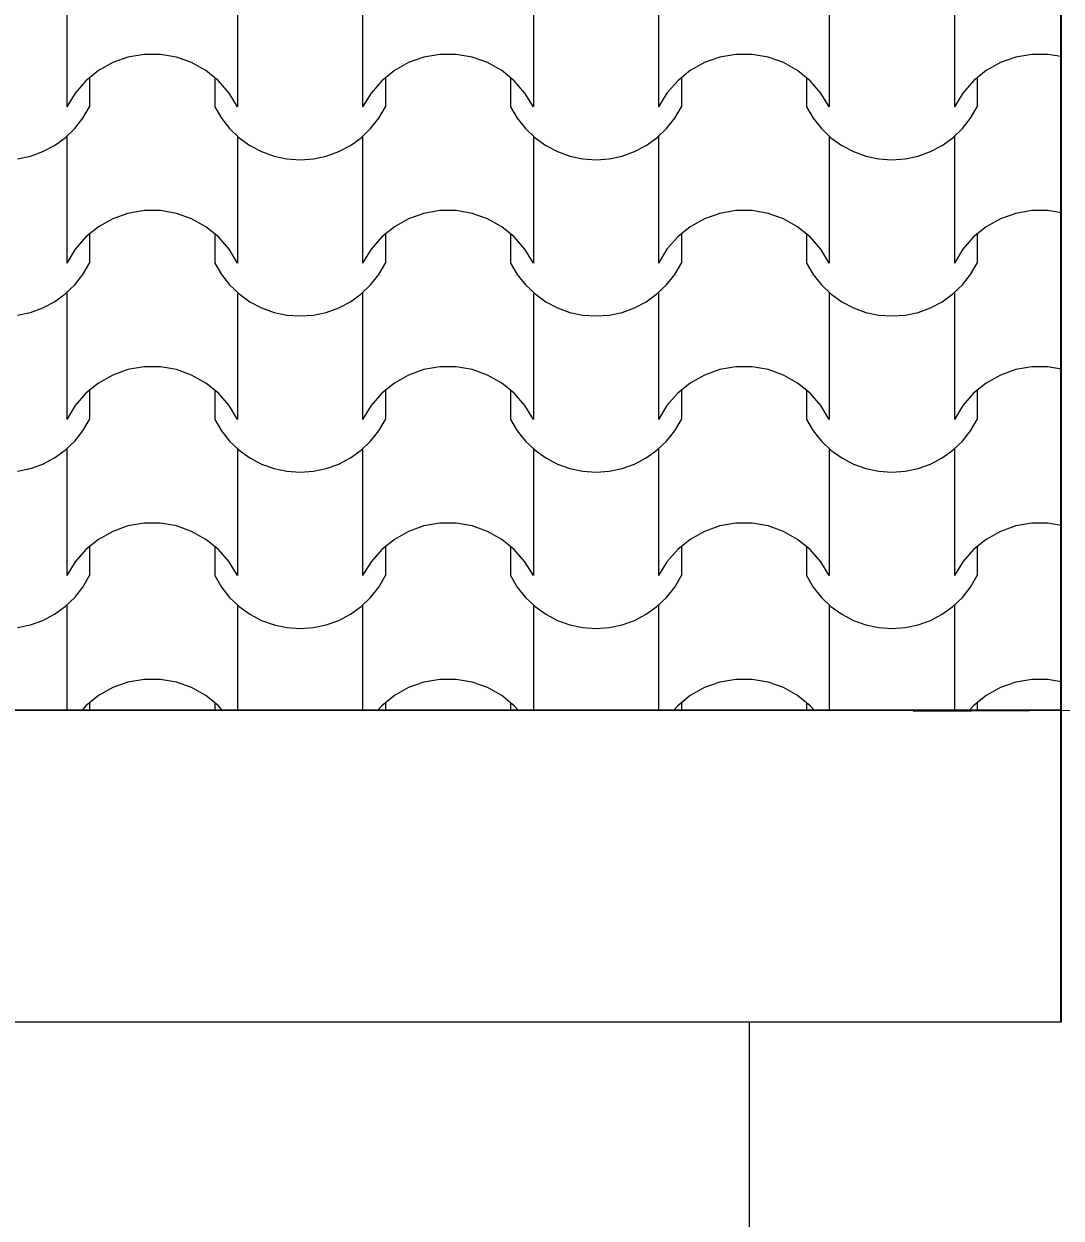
# Model space of a CAD drawing. Header units: millimetres. Extents: x 318905 to 439572, y -5133 to 105868.
# Drawn here: x 368847 to 369844, y 5334 to 6483 of the extents above; entities that cross this region are included whole.
import ezdxf

# ---------------------------------------------------------------- set-up
doc = ezdxf.new("R2010")
doc.units = ezdxf.units.MM
doc.header["$MEASUREMENT"] = 0
for name, color, linetype, lineweight in [('0_Stylo_No__98', 154, 'Continuous', 0), ('2D -  Dessin général_Stylo_No__1', 7, 'Continuous', 5), ('2D -  Dessin général_Stylo_No__21', 7, 'Continuous', 25), ('OMBRES_Stylo_No__1', 7, 'Continuous', 5)]:
    doc.layers.add(name, color=color, linetype=linetype, lineweight=lineweight)
doc.layers.add('OMBRES_Stylo_No__82', color=7, linetype='Continuous', lineweight=13, true_color=0xaaaaaa)
doc.styles.add('STYLE_GENERE_3', font='')
doc.styles.get('STYLE_GENERE_3').set_extended_font_data('Arial')
doc.dimstyles.new('STYLE_GENERE__1', dxfattribs={"dimtxt": 200, "dimasz": 142.5, "dimexe": 0.18, "dimexo": 500, "dimgap": 0.09, "dimtad": 0, "dimtih": 1, "dimtoh": 1, "dimlfac": 0.001, "dimzin": 0, "dimdsep": 46, "dimtxsty": 'STYLE_GENERE_3', "dimblk": 'ARROWHEAD_6', "dimblk1": 'ARROWHEAD_6', "dimblk2": 'ARROWHEAD_6', "dimcen": 0.09, "dimclrd": 154, "dimclre": 154, "dimclrt": 154, "dimazin": 0, "dimtfac": 1, "dimtdec": 4, "dimtmove": 0, "dimatfit": 3, "dimfxl": 0, "dimtolj": 1, "dimtzin": 0, "dimarcsym": 0})

# ---------------------------------------------------------------- blocks, each defined once
blk = doc.blocks.new('*X107')
at = {"layer": 'OMBRES_Stylo_No__82', "linetype": 'Continuous'}
for p, q in [((368888.4, 6525.4), (368888.4, 6464.5)), ((369052.7, 6525.4), (369052.7, 6464.5)), ((369172.9, 6525.4), (369172.9, 6464.5)), ((369337.2, 6525.4), (369337.2, 6464.5)), ((369457.4, 6525.4), (369457.4, 6464.5)), ((369621.6, 6525.4), (369621.6, 6464.5)), ((369741.9, 6525.4), (369741.9, 6464.5)), ((368888.4, 6464.5), (368888.4, 6403.5)), ((369052.7, 6464.5), (369052.7, 6403.5)), ((369172.9, 6464.5), (369172.9, 6403.5)), ((369337.2, 6464.5), (369337.2, 6403.5)), ((369457.4, 6464.5), (369457.4, 6403.5)), ((369621.6, 6464.5), (369621.6, 6403.5)), ((369741.9, 6464.5), (369741.9, 6403.5)), ((368932.6, 6446.1), (368919, 6438.5)), ((368947.3, 6451.3), (368932.6, 6446.1)), ((368962.7, 6454), (368947.3, 6451.3)), ((368970.6, 6454), (368962.7, 6454)), ((368978.4, 6454), (368970.6, 6454)), ((368993.8, 6451.3), (368978.4, 6454)), ((369008.5, 6446.1), (368993.8, 6451.3)), ((369022.1, 6438.5), (369008.5, 6446.1)), ((369217.1, 6446.1), (369203.5, 6438.5)), ((369231.8, 6451.3), (369217.1, 6446.1)), ((369247.2, 6454), (369231.8, 6451.3)), ((369255, 6454), (369247.2, 6454)), ((369262.9, 6454), (369255, 6454)), ((369278.3, 6451.3), (369262.9, 6454)), ((369293, 6446.1), (369278.3, 6451.3)), ((369306.6, 6438.5), (369293, 6446.1)), ((369501.6, 6446.1), (369487.9, 6438.5)), ((369516.3, 6451.3), (369501.6, 6446.1)), ((369531.7, 6454), (369516.3, 6451.3)), ((369539.5, 6454), (369531.7, 6454)), ((369547.3, 6454), (369539.5, 6454)), ((369562.7, 6451.3), (369547.3, 6454)), ((369577.5, 6446.1), (369562.7, 6451.3)), ((369591.1, 6438.5), (369577.5, 6446.1)), ((369786.1, 6446.1), (369772.4, 6438.5)), ((369800.8, 6451.3), (369786.1, 6446.1)), ((369816.2, 6454), (369800.8, 6451.3)), ((369824, 6454), (369816.2, 6454)), ((369831.8, 6454), (369824, 6454)), ((369844.5, 6451.8), (369831.8, 6454)), ((368919, 6438.5), (368906.9, 6428.6)), ((369034.3, 6428.6), (369022.1, 6438.5)), ((369203.5, 6438.5), (369191.3, 6428.6)), ((369318.7, 6428.6), (369306.6, 6438.5)), ((369487.9, 6438.5), (369475.8, 6428.6)), ((369603.2, 6428.6), (369591.1, 6438.5)), ((369772.4, 6438.5), (369760.3, 6428.6)), ((368906.9, 6428.6), (368896.6, 6416.8)), ((368910.4, 6431.5), (368910.4, 6403.5)), ((369030.7, 6431.5), (369030.7, 6403.5)), ((369044.5, 6416.8), (369034.3, 6428.6)), ((369191.3, 6428.6), (369181.1, 6416.8)), ((369194.9, 6431.5), (369194.9, 6403.5)), ((369315.2, 6431.5), (369315.2, 6403.5)), ((369329, 6416.8), (369318.7, 6428.6)), ((369475.8, 6428.6), (369465.5, 6416.8)), ((369479.4, 6431.5), (369479.4, 6403.5)), ((369599.6, 6431.5), (369599.6, 6403.5)), ((369613.5, 6416.8), (369603.2, 6428.6)), ((369760.3, 6428.6), (369750, 6416.8)), ((369763.9, 6431.5), (369763.9, 6403.5)), ((368896.6, 6416.8), (368888.4, 6403.5)), ((369052.7, 6403.5), (369044.5, 6416.8)), ((369181.1, 6416.8), (369172.9, 6403.5)), ((369337.2, 6403.5), (369329, 6416.8)), ((369465.5, 6416.8), (369457.4, 6403.5)), ((369621.6, 6403.5), (369613.5, 6416.8)), ((369750, 6416.8), (369741.9, 6403.5)), ((368904, 6392.5), (368910.4, 6403.5)), ((369030.7, 6403.5), (369037.1, 6392.5)), ((369188.5, 6392.5), (369194.9, 6403.5)), ((369315.2, 6403.5), (369321.6, 6392.5)), ((369473, 6392.5), (369479.4, 6403.5)), ((369599.6, 6403.5), (369606.1, 6392.5)), ((369757.4, 6392.5), (369763.9, 6403.5)), ((368896.1, 6382.6), (368904, 6392.5)), ((369037.1, 6392.5), (369045, 6382.6)), ((369180.6, 6382.6), (369188.5, 6392.5)), ((369321.6, 6392.5), (369329.5, 6382.6)), ((369465.1, 6382.6), (369473, 6392.5)), ((369606.1, 6392.5), (369614, 6382.6)), ((369749.6, 6382.6), (369757.4, 6392.5)), ((368886.9, 6373.8), (368896.1, 6382.6)), ((369045, 6382.6), (369054.2, 6373.8)), ((369171.4, 6373.8), (369180.6, 6382.6)), ((369329.5, 6382.6), (369338.7, 6373.8)), ((369455.9, 6373.8), (369465.1, 6382.6)), ((369614, 6382.6), (369623.2, 6373.8)), ((369740.4, 6373.8), (369749.6, 6382.6)), ((368865.4, 6360.5), (368876.6, 6366.4)), ((368876.6, 6366.4), (368886.9, 6373.8)), ((368888.4, 6375.1), (368888.4, 6314.1)), ((369052.7, 6375.1), (369052.7, 6314.1)), ((369054.2, 6373.8), (369064.5, 6366.4)), ((369064.5, 6366.4), (369075.7, 6360.5)), ((369149.9, 6360.5), (369161.1, 6366.4)), ((369161.1, 6366.4), (369171.4, 6373.8)), ((369172.9, 6375.1), (369172.9, 6314.1)), ((369337.2, 6375.1), (369337.2, 6314.1)), ((369338.7, 6373.8), (369349, 6366.4)), ((369349, 6366.4), (369360.2, 6360.5)), ((369434.3, 6360.5), (369445.6, 6366.4)), ((369445.6, 6366.4), (369455.9, 6373.8)), ((369457.4, 6375.1), (369457.4, 6314.1)), ((369621.6, 6375.1), (369621.6, 6314.1)), ((369623.2, 6373.8), (369633.5, 6366.4)), ((369633.5, 6366.4), (369644.7, 6360.5)), ((369718.8, 6360.5), (369730.1, 6366.4)), ((369730.1, 6366.4), (369740.4, 6373.8)), ((369741.9, 6375.1), (369741.9, 6314.1)), ((368841, 6353.5), (368853.4, 6356.1)), ((368853.4, 6356.1), (368865.4, 6360.5)), ((369075.7, 6360.5), (369087.7, 6356.1)), ((369087.7, 6356.1), (369100.1, 6353.5)), ((369100.1, 6353.5), (369112.8, 6352.6)), ((369112.8, 6352.6), (369125.5, 6353.5)), ((369125.5, 6353.5), (369137.9, 6356.1)), ((369137.9, 6356.1), (369149.9, 6360.5)), ((369360.2, 6360.5), (369372.2, 6356.1)), ((369372.2, 6356.1), (369384.6, 6353.5)), ((369384.6, 6353.5), (369397.3, 6352.6)), ((369397.3, 6352.6), (369410, 6353.5)), ((369410, 6353.5), (369422.4, 6356.1)), ((369422.4, 6356.1), (369434.3, 6360.5)), ((369644.7, 6360.5), (369656.7, 6356.1)), ((369656.7, 6356.1), (369669.1, 6353.5)), ((369669.1, 6353.5), (369681.8, 6352.6)), ((369681.8, 6352.6), (369694.4, 6353.5)), ((369694.4, 6353.5), (369706.9, 6356.1)), ((369706.9, 6356.1), (369718.8, 6360.5)), ((368888.4, 6314.1), (368888.4, 6253.1)), ((369052.7, 6314.1), (369052.7, 6253.1)), ((369172.9, 6314.1), (369172.9, 6253.1)), ((369337.2, 6314.1), (369337.2, 6253.1)), ((369457.4, 6314.1), (369457.4, 6253.1)), ((369621.6, 6314.1), (369621.6, 6253.1)), ((369741.9, 6314.1), (369741.9, 6253.1)), ((368947.3, 6301), (368932.6, 6295.8)), ((368962.7, 6303.7), (368947.3, 6301)), ((368970.6, 6303.7), (368962.7, 6303.7)), ((368978.4, 6303.7), (368970.6, 6303.7)), ((368993.8, 6301), (368978.4, 6303.7)), ((369008.5, 6295.8), (368993.8, 6301)), ((369231.8, 6301), (369217.1, 6295.8)), ((369247.2, 6303.7), (369231.8, 6301)), ((369255, 6303.7), (369247.2, 6303.7)), ((369262.9, 6303.7), (369255, 6303.7)), ((369278.3, 6301), (369262.9, 6303.7)), ((369293, 6295.8), (369278.3, 6301)), ((369516.3, 6301), (369501.6, 6295.8)), ((369531.7, 6303.7), (369516.3, 6301)), ((369539.5, 6303.7), (369531.7, 6303.7)), ((369547.3, 6303.7), (369539.5, 6303.7)), ((369562.7, 6301), (369547.3, 6303.7)), ((369577.5, 6295.8), (369562.7, 6301)), ((369800.8, 6301), (369786.1, 6295.8)), ((369816.2, 6303.7), (369800.8, 6301)), ((369824, 6303.7), (369816.2, 6303.7)), ((369831.8, 6303.7), (369824, 6303.7)), ((369844.5, 6301.5), (369831.8, 6303.7)), ((368919, 6288.1), (368906.9, 6278.3)), ((368932.6, 6295.8), (368919, 6288.1)), ((369022.1, 6288.1), (369008.5, 6295.8)), ((369034.3, 6278.3), (369022.1, 6288.1)), ((369203.5, 6288.1), (369191.3, 6278.3)), ((369217.1, 6295.8), (369203.5, 6288.1)), ((369306.6, 6288.1), (369293, 6295.8)), ((369318.7, 6278.3), (369306.6, 6288.1)), ((369487.9, 6288.1), (369475.8, 6278.3)), ((369501.6, 6295.8), (369487.9, 6288.1)), ((369591.1, 6288.1), (369577.5, 6295.8)), ((369603.2, 6278.3), (369591.1, 6288.1)), ((369772.4, 6288.1), (369760.3, 6278.3)), ((369786.1, 6295.8), (369772.4, 6288.1)), ((368906.9, 6278.3), (368896.6, 6266.5)), ((368910.4, 6281.2), (368910.4, 6253.1)), ((369030.7, 6281.2), (369030.7, 6253.1)), ((369044.5, 6266.5), (369034.3, 6278.3)), ((369191.3, 6278.3), (369181.1, 6266.5)), ((369194.9, 6281.2), (369194.9, 6253.1)), ((369315.2, 6281.2), (369315.2, 6253.1)), ((369329, 6266.5), (369318.7, 6278.3)), ((369475.8, 6278.3), (369465.5, 6266.5)), ((369479.4, 6281.2), (369479.4, 6253.1)), ((369599.6, 6281.2), (369599.6, 6253.1)), ((369613.5, 6266.5), (369603.2, 6278.3)), ((369760.3, 6278.3), (369750, 6266.5)), ((369763.9, 6281.2), (369763.9, 6253.1)), ((368896.6, 6266.5), (368888.4, 6253.1)), ((369052.7, 6253.1), (369044.5, 6266.5)), ((369181.1, 6266.5), (369172.9, 6253.1)), ((369337.2, 6253.1), (369329, 6266.5)), ((369465.5, 6266.5), (369457.4, 6253.1)), ((369621.6, 6253.1), (369613.5, 6266.5)), ((369750, 6266.5), (369741.9, 6253.1)), ((368904, 6242.2), (368910.4, 6253.1)), ((369030.7, 6253.1), (369037.1, 6242.2)), ((369188.5, 6242.2), (369194.9, 6253.1)), ((369315.2, 6253.1), (369321.6, 6242.2)), ((369473, 6242.2), (369479.4, 6253.1)), ((369599.6, 6253.1), (369606.1, 6242.2)), ((369757.4, 6242.2), (369763.9, 6253.1)), ((368896.1, 6232.2), (368904, 6242.2)), ((369037.1, 6242.2), (369045, 6232.2)), ((369180.6, 6232.2), (369188.5, 6242.2)), ((369321.6, 6242.2), (369329.5, 6232.2)), ((369465.1, 6232.2), (369473, 6242.2)), ((369606.1, 6242.2), (369614, 6232.2)), ((369749.6, 6232.2), (369757.4, 6242.2)), ((368886.9, 6223.5), (368896.1, 6232.2)), ((369045, 6232.2), (369054.2, 6223.5)), ((369171.4, 6223.5), (369180.6, 6232.2)), ((369329.5, 6232.2), (369338.7, 6223.5)), ((369455.9, 6223.5), (369465.1, 6232.2)), ((369614, 6232.2), (369623.2, 6223.5)), ((369740.4, 6223.5), (369749.6, 6232.2)), ((368865.4, 6210.1), (368876.6, 6216)), ((368876.6, 6216), (368886.9, 6223.5)), ((368888.4, 6224.7), (368888.4, 6163.8)), ((369052.7, 6224.7), (369052.7, 6163.8)), ((369054.2, 6223.5), (369064.5, 6216)), ((369064.5, 6216), (369075.7, 6210.1)), ((369149.9, 6210.1), (369161.1, 6216)), ((369161.1, 6216), (369171.4, 6223.5)), ((369172.9, 6224.7), (369172.9, 6163.8)), ((369337.2, 6224.7), (369337.2, 6163.8)), ((369338.7, 6223.5), (369349, 6216)), ((369349, 6216), (369360.2, 6210.1)), ((369434.3, 6210.1), (369445.6, 6216)), ((369445.6, 6216), (369455.9, 6223.5)), ((369457.4, 6224.7), (369457.4, 6163.8)), ((369621.6, 6224.7), (369621.6, 6163.8)), ((369623.2, 6223.5), (369633.5, 6216)), ((369633.5, 6216), (369644.7, 6210.1)), ((369718.8, 6210.1), (369730.1, 6216)), ((369730.1, 6216), (369740.4, 6223.5)), ((369741.9, 6224.7), (369741.9, 6163.8)), ((368841, 6203.2), (368853.4, 6205.8)), ((368853.4, 6205.8), (368865.4, 6210.1)), ((369075.7, 6210.1), (369087.7, 6205.8)), ((369087.7, 6205.8), (369100.1, 6203.2)), ((369125.5, 6203.2), (369137.9, 6205.8)), ((369137.9, 6205.8), (369149.9, 6210.1)), ((369360.2, 6210.1), (369372.2, 6205.8)), ((369372.2, 6205.8), (369384.6, 6203.2)), ((369410, 6203.2), (369422.4, 6205.8)), ((369422.4, 6205.8), (369434.3, 6210.1)), ((369644.7, 6210.1), (369656.7, 6205.8)), ((369656.7, 6205.8), (369669.1, 6203.2)), ((369694.4, 6203.2), (369706.9, 6205.8)), ((369706.9, 6205.8), (369718.8, 6210.1)), ((369100.1, 6203.2), (369112.8, 6202.3)), ((369112.8, 6202.3), (369125.5, 6203.2)), ((369384.6, 6203.2), (369397.3, 6202.3)), ((369397.3, 6202.3), (369410, 6203.2)), ((369669.1, 6203.2), (369681.8, 6202.3)), ((369681.8, 6202.3), (369694.4, 6203.2)), ((368888.4, 6163.8), (368888.4, 6102.8)), ((369052.7, 6163.8), (369052.7, 6102.8)), ((369172.9, 6163.8), (369172.9, 6102.8)), ((369337.2, 6163.8), (369337.2, 6102.8)), ((369457.4, 6163.8), (369457.4, 6102.8)), ((369621.6, 6163.8), (369621.6, 6102.8)), ((369741.9, 6163.8), (369741.9, 6102.8)), ((368947.3, 6150.7), (368932.6, 6145.4)), ((368962.7, 6153.3), (368947.3, 6150.7)), ((368970.6, 6153.3), (368962.7, 6153.3)), ((368978.4, 6153.3), (368970.6, 6153.3)), ((368993.8, 6150.7), (368978.4, 6153.3)), ((369008.5, 6145.4), (368993.8, 6150.7)), ((369231.8, 6150.7), (369217.1, 6145.4)), ((369247.2, 6153.3), (369231.8, 6150.7)), ((369255, 6153.3), (369247.2, 6153.3)), ((369262.9, 6153.3), (369255, 6153.3)), ((369278.3, 6150.7), (369262.9, 6153.3)), ((369293, 6145.4), (369278.3, 6150.7)), ((369516.3, 6150.7), (369501.6, 6145.4)), ((369531.7, 6153.3), (369516.3, 6150.7)), ((369539.5, 6153.3), (369531.7, 6153.3)), ((369547.3, 6153.3), (369539.5, 6153.3)), ((369562.7, 6150.7), (369547.3, 6153.3)), ((369577.5, 6145.4), (369562.7, 6150.7)), ((369800.8, 6150.7), (369786.1, 6145.4)), ((369816.2, 6153.3), (369800.8, 6150.7)), ((369824, 6153.3), (369816.2, 6153.3)), ((369831.8, 6153.3), (369824, 6153.3)), ((369844.5, 6151.1), (369831.8, 6153.3)), ((368919, 6137.8), (368906.9, 6127.9)), ((368932.6, 6145.4), (368919, 6137.8)), ((369022.1, 6137.8), (369008.5, 6145.4)), ((369034.3, 6127.9), (369022.1, 6137.8)), ((369203.5, 6137.8), (369191.3, 6127.9)), ((369217.1, 6145.4), (369203.5, 6137.8)), ((369306.6, 6137.8), (369293, 6145.4)), ((369318.7, 6127.9), (369306.6, 6137.8)), ((369487.9, 6137.8), (369475.8, 6127.9)), ((369501.6, 6145.4), (369487.9, 6137.8)), ((369591.1, 6137.8), (369577.5, 6145.4)), ((369603.2, 6127.9), (369591.1, 6137.8)), ((369772.4, 6137.8), (369760.3, 6127.9)), ((369786.1, 6145.4), (369772.4, 6137.8)), ((368906.9, 6127.9), (368896.6, 6116.2)), ((368910.4, 6130.8), (368910.4, 6102.8)), ((369030.7, 6130.8), (369030.7, 6102.8)), ((369044.5, 6116.2), (369034.3, 6127.9)), ((369191.3, 6127.9), (369181.1, 6116.2)), ((369194.9, 6130.8), (369194.9, 6102.8)), ((369315.2, 6130.8), (369315.2, 6102.8)), ((369329, 6116.2), (369318.7, 6127.9)), ((369475.8, 6127.9), (369465.5, 6116.2)), ((369479.4, 6130.8), (369479.4, 6102.8)), ((369599.6, 6130.8), (369599.6, 6102.8)), ((369613.5, 6116.2), (369603.2, 6127.9)), ((369760.3, 6127.9), (369750, 6116.2)), ((369763.9, 6130.8), (369763.9, 6102.8)), ((368896.6, 6116.2), (368888.4, 6102.8)), ((369052.7, 6102.8), (369044.5, 6116.2)), ((369181.1, 6116.2), (369172.9, 6102.8)), ((369337.2, 6102.8), (369329, 6116.2)), ((369465.5, 6116.2), (369457.4, 6102.8)), ((369621.6, 6102.8), (369613.5, 6116.2)), ((369750, 6116.2), (369741.9, 6102.8)), ((368904, 6091.9), (368910.4, 6102.8)), ((369030.7, 6102.8), (369037.1, 6091.9)), ((369188.5, 6091.9), (369194.9, 6102.8)), ((369315.2, 6102.8), (369321.6, 6091.9)), ((369473, 6091.9), (369479.4, 6102.8)), ((369599.6, 6102.8), (369606.1, 6091.9)), ((369757.4, 6091.9), (369763.9, 6102.8)), ((368896.1, 6081.9), (368904, 6091.9)), ((369037.1, 6091.9), (369045, 6081.9)), ((369180.6, 6081.9), (369188.5, 6091.9)), ((369321.6, 6091.9), (369329.5, 6081.9)), ((369465.1, 6081.9), (369473, 6091.9)), ((369606.1, 6091.9), (369614, 6081.9)), ((369749.6, 6081.9), (369757.4, 6091.9)), ((368886.9, 6073.1), (368896.1, 6081.9)), ((369045, 6081.9), (369054.2, 6073.1)), ((369171.4, 6073.1), (369180.6, 6081.9)), ((369329.5, 6081.9), (369338.7, 6073.1)), ((369455.9, 6073.1), (369465.1, 6081.9)), ((369614, 6081.9), (369623.2, 6073.1)), ((369740.4, 6073.1), (369749.6, 6081.9)), ((368876.6, 6065.7), (368886.9, 6073.1)), ((368888.4, 6074.4), (368888.4, 6013.4)), ((369052.7, 6074.4), (369052.7, 6013.4)), ((369054.2, 6073.1), (369064.5, 6065.7)), ((369161.1, 6065.7), (369171.4, 6073.1)), ((369172.9, 6074.4), (369172.9, 6013.4)), ((369337.2, 6074.4), (369337.2, 6013.4)), ((369338.7, 6073.1), (369349, 6065.7)), ((369445.6, 6065.7), (369455.9, 6073.1)), ((369457.4, 6074.4), (369457.4, 6013.4)), ((369621.6, 6074.4), (369621.6, 6013.4)), ((369623.2, 6073.1), (369633.5, 6065.7)), ((369730.1, 6065.7), (369740.4, 6073.1)), ((369741.9, 6074.4), (369741.9, 6013.4)), ((368841, 6052.9), (368853.4, 6055.5)), ((368853.4, 6055.5), (368865.4, 6059.8)), ((368865.4, 6059.8), (368876.6, 6065.7)), ((369064.5, 6065.7), (369075.7, 6059.8)), ((369075.7, 6059.8), (369087.7, 6055.5)), ((369087.7, 6055.5), (369100.1, 6052.9)), ((369125.5, 6052.9), (369137.9, 6055.5)), ((369137.9, 6055.5), (369149.9, 6059.8)), ((369149.9, 6059.8), (369161.1, 6065.7)), ((369349, 6065.7), (369360.2, 6059.8)), ((369360.2, 6059.8), (369372.2, 6055.5)), ((369372.2, 6055.5), (369384.6, 6052.9)), ((369410, 6052.9), (369422.4, 6055.5)), ((369422.4, 6055.5), (369434.3, 6059.8)), ((369434.3, 6059.8), (369445.6, 6065.7)), ((369633.5, 6065.7), (369644.7, 6059.8)), ((369644.7, 6059.8), (369656.7, 6055.5)), ((369656.7, 6055.5), (369669.1, 6052.9)), ((369694.4, 6052.9), (369706.9, 6055.5)), ((369706.9, 6055.5), (369718.8, 6059.8)), ((369718.8, 6059.8), (369730.1, 6065.7)), ((369100.1, 6052.9), (369112.8, 6052)), ((369112.8, 6052), (369125.5, 6052.9)), ((369384.6, 6052.9), (369397.3, 6052)), ((369397.3, 6052), (369410, 6052.9)), ((369669.1, 6052.9), (369681.8, 6052)), ((369681.8, 6052), (369694.4, 6052.9)), ((368888.4, 6013.4), (368888.4, 5952.5)), ((369052.7, 6013.4), (369052.7, 5952.5)), ((369172.9, 6013.4), (369172.9, 5952.5)), ((369337.2, 6013.4), (369337.2, 5952.5)), ((369457.4, 6013.4), (369457.4, 5952.5)), ((369621.6, 6013.4), (369621.6, 5952.5)), ((369741.9, 6013.4), (369741.9, 5952.5)), ((368947.3, 6000.3), (368932.6, 5995.1)), ((368962.7, 6003), (368947.3, 6000.3)), ((368970.6, 6003), (368962.7, 6003)), ((368978.4, 6003), (368970.6, 6003)), ((368993.8, 6000.3), (368978.4, 6003)), ((369008.5, 5995.1), (368993.8, 6000.3)), ((369231.8, 6000.3), (369217.1, 5995.1)), ((369247.2, 6003), (369231.8, 6000.3)), ((369255, 6003), (369247.2, 6003)), ((369262.9, 6003), (369255, 6003)), ((369278.3, 6000.3), (369262.9, 6003)), ((369293, 5995.1), (369278.3, 6000.3)), ((369516.3, 6000.3), (369501.6, 5995.1)), ((369531.7, 6003), (369516.3, 6000.3)), ((369539.5, 6003), (369531.7, 6003)), ((369547.3, 6003), (369539.5, 6003)), ((369562.7, 6000.3), (369547.3, 6003)), ((369577.5, 5995.1), (369562.7, 6000.3)), ((369800.8, 6000.3), (369786.1, 5995.1)), ((369816.2, 6003), (369800.8, 6000.3)), ((369824, 6003), (369816.2, 6003)), ((369831.8, 6003), (369824, 6003)), ((369844.5, 6000.8), (369831.8, 6003)), ((368919, 5987.4), (368906.9, 5977.6)), ((368932.6, 5995.1), (368919, 5987.4)), ((369022.1, 5987.4), (369008.5, 5995.1)), ((369034.3, 5977.6), (369022.1, 5987.4)), ((369203.5, 5987.4), (369191.3, 5977.6)), ((369217.1, 5995.1), (369203.5, 5987.4)), ((369306.6, 5987.4), (369293, 5995.1)), ((369318.7, 5977.6), (369306.6, 5987.4)), ((369487.9, 5987.4), (369475.8, 5977.6)), ((369501.6, 5995.1), (369487.9, 5987.4)), ((369591.1, 5987.4), (369577.5, 5995.1)), ((369603.2, 5977.6), (369591.1, 5987.4)), ((369772.4, 5987.4), (369760.3, 5977.6)), ((369786.1, 5995.1), (369772.4, 5987.4)), ((368906.9, 5977.6), (368896.6, 5965.8)), ((368910.4, 5980.5), (368910.4, 5952.5)), ((369030.7, 5980.5), (369030.7, 5952.5)), ((369044.5, 5965.8), (369034.3, 5977.6)), ((369191.3, 5977.6), (369181.1, 5965.8)), ((369194.9, 5980.5), (369194.9, 5952.5)), ((369315.2, 5980.5), (369315.2, 5952.5)), ((369329, 5965.8), (369318.7, 5977.6)), ((369475.8, 5977.6), (369465.5, 5965.8)), ((369479.4, 5980.5), (369479.4, 5952.5)), ((369599.6, 5980.5), (369599.6, 5952.5)), ((369613.5, 5965.8), (369603.2, 5977.6)), ((369760.3, 5977.6), (369750, 5965.8)), ((369763.9, 5980.5), (369763.9, 5952.5)), ((368896.6, 5965.8), (368888.4, 5952.5)), ((369052.7, 5952.5), (369044.5, 5965.8)), ((369181.1, 5965.8), (369172.9, 5952.5)), ((369337.2, 5952.5), (369329, 5965.8)), ((369465.5, 5965.8), (369457.4, 5952.5)), ((369621.6, 5952.5), (369613.5, 5965.8)), ((369750, 5965.8), (369741.9, 5952.5)), ((368904, 5941.5), (368910.4, 5952.5)), ((369030.7, 5952.5), (369037.1, 5941.5)), ((369188.5, 5941.5), (369194.9, 5952.5)), ((369315.2, 5952.5), (369321.6, 5941.5)), ((369473, 5941.5), (369479.4, 5952.5)), ((369599.6, 5952.5), (369606.1, 5941.5)), ((369757.4, 5941.5), (369763.9, 5952.5)), ((368896.1, 5931.6), (368904, 5941.5)), ((369037.1, 5941.5), (369045, 5931.6)), ((369180.6, 5931.6), (369188.5, 5941.5)), ((369321.6, 5941.5), (369329.5, 5931.6)), ((369465.1, 5931.6), (369473, 5941.5)), ((369606.1, 5941.5), (369614, 5931.6)), ((369749.6, 5931.6), (369757.4, 5941.5)), ((368886.9, 5922.8), (368896.1, 5931.6)), ((369045, 5931.6), (369054.2, 5922.8)), ((369171.4, 5922.8), (369180.6, 5931.6)), ((369329.5, 5931.6), (369338.7, 5922.8)), ((369455.9, 5922.8), (369465.1, 5931.6)), ((369614, 5931.6), (369623.2, 5922.8)), ((369740.4, 5922.8), (369749.6, 5931.6)), ((368876.6, 5915.4), (368886.9, 5922.8)), ((368888.4, 5924.1), (368888.4, 5863.1)), ((369052.7, 5924.1), (369052.7, 5863.1)), ((369054.2, 5922.8), (369064.5, 5915.4)), ((369161.1, 5915.4), (369171.4, 5922.8)), ((369172.9, 5924.1), (369172.9, 5863.1)), ((369337.2, 5924.1), (369337.2, 5863.1)), ((369338.7, 5922.8), (369349, 5915.4)), ((369445.6, 5915.4), (369455.9, 5922.8)), ((369457.4, 5924.1), (369457.4, 5863.1)), ((369621.6, 5924.1), (369621.6, 5863.1)), ((369623.2, 5922.8), (369633.5, 5915.4)), ((369730.1, 5915.4), (369740.4, 5922.8)), ((369741.9, 5924.1), (369741.9, 5863.1)), ((368853.4, 5905.1), (368865.4, 5909.5)), ((368865.4, 5909.5), (368876.6, 5915.4)), ((369064.5, 5915.4), (369075.7, 5909.5)), ((369075.7, 5909.5), (369087.7, 5905.1)), ((369137.9, 5905.1), (369149.9, 5909.5)), ((369149.9, 5909.5), (369161.1, 5915.4)), ((369349, 5915.4), (369360.2, 5909.5)), ((369360.2, 5909.5), (369372.2, 5905.1)), ((369422.4, 5905.1), (369434.3, 5909.5)), ((369434.3, 5909.5), (369445.6, 5915.4)), ((369633.5, 5915.4), (369644.7, 5909.5)), ((369644.7, 5909.5), (369656.7, 5905.1)), ((369706.9, 5905.1), (369718.8, 5909.5)), ((369718.8, 5909.5), (369730.1, 5915.4)), ((368841, 5902.5), (368853.4, 5905.1)), ((369087.7, 5905.1), (369100.1, 5902.5)), ((369100.1, 5902.5), (369112.8, 5901.6)), ((369112.8, 5901.6), (369125.5, 5902.5)), ((369125.5, 5902.5), (369137.9, 5905.1)), ((369372.2, 5905.1), (369384.6, 5902.5)), ((369384.6, 5902.5), (369397.3, 5901.6)), ((369397.3, 5901.6), (369410, 5902.5)), ((369410, 5902.5), (369422.4, 5905.1)), ((369656.7, 5905.1), (369669.1, 5902.5)), ((369669.1, 5902.5), (369681.8, 5901.6)), ((369681.8, 5901.6), (369694.4, 5902.5)), ((369694.4, 5902.5), (369706.9, 5905.1)), ((368888.4, 5863.1), (368888.4, 5823)), ((369052.7, 5863.1), (369052.7, 5823)), ((369172.9, 5863.1), (369172.9, 5823)), ((369337.2, 5863.1), (369337.2, 5823)), ((369457.4, 5863.1), (369457.4, 5823)), ((369621.6, 5863.1), (369621.6, 5823)), ((369741.9, 5863.1), (369741.9, 5823)), ((368947.3, 5850), (368932.6, 5844.8)), ((368962.7, 5852.6), (368947.3, 5850)), ((368970.6, 5852.6), (368962.7, 5852.6)), ((368978.4, 5852.6), (368970.6, 5852.6)), ((368993.8, 5850), (368978.4, 5852.6)), ((369008.5, 5844.8), (368993.8, 5850)), ((369231.8, 5850), (369217.1, 5844.8)), ((369247.2, 5852.6), (369231.8, 5850)), ((369255, 5852.6), (369247.2, 5852.6)), ((369262.9, 5852.6), (369255, 5852.6)), ((369278.3, 5850), (369262.9, 5852.6)), ((369293, 5844.8), (369278.3, 5850)), ((369516.3, 5850), (369501.6, 5844.8)), ((369531.7, 5852.6), (369516.3, 5850)), ((369539.5, 5852.6), (369531.7, 5852.6)), ((369547.3, 5852.6), (369539.5, 5852.6)), ((369562.7, 5850), (369547.3, 5852.6)), ((369577.5, 5844.8), (369562.7, 5850)), ((369800.8, 5850), (369786.1, 5844.8)), ((369816.2, 5852.6), (369800.8, 5850)), ((369824, 5852.6), (369816.2, 5852.6)), ((369831.8, 5852.6), (369824, 5852.6)), ((369844.5, 5850.5), (369831.8, 5852.6)), ((368919, 5837.1), (368906.9, 5827.3)), ((368932.6, 5844.8), (368919, 5837.1)), ((369022.1, 5837.1), (369008.5, 5844.8)), ((369034.3, 5827.3), (369022.1, 5837.1)), ((369203.5, 5837.1), (369191.3, 5827.3)), ((369217.1, 5844.8), (369203.5, 5837.1)), ((369306.6, 5837.1), (369293, 5844.8)), ((369318.7, 5827.3), (369306.6, 5837.1)), ((369487.9, 5837.1), (369475.8, 5827.3)), ((369501.6, 5844.8), (369487.9, 5837.1)), ((369591.1, 5837.1), (369577.5, 5844.8)), ((369603.2, 5827.3), (369591.1, 5837.1)), ((369772.4, 5837.1), (369760.3, 5827.3)), ((369786.1, 5844.8), (369772.4, 5837.1)), ((368906.9, 5827.3), (368903.1, 5823)), ((368910.4, 5830.2), (368910.4, 5823)), ((369030.7, 5830.2), (369030.7, 5823)), ((369038, 5823), (369034.3, 5827.3)), ((369191.3, 5827.3), (369187.6, 5823)), ((369194.9, 5830.2), (369194.9, 5823)), ((369315.2, 5830.2), (369315.2, 5823)), ((369322.5, 5823), (369318.7, 5827.3)), ((369475.8, 5827.3), (369472.1, 5823)), ((369479.4, 5830.2), (369479.4, 5823)), ((369599.6, 5830.2), (369599.6, 5823)), ((369607, 5823), (369603.2, 5827.3)), ((369760.3, 5827.3), (369756.5, 5823)), ((369763.9, 5830.2), (369763.9, 5823))]:
    blk.add_line(p, q, dxfattribs=at)
blk = doc.blocks.new('Hachure_26', base_point=(0, 4000))
at = {"layer": 'OMBRES_Stylo_No__1', "linetype": 'Continuous'}
for p, q in [((369844.5, 5823), (369844.5, 7634.5)), ((361366.4, 5823), (369844.5, 5823))]:
    blk.add_line(p, q, dxfattribs=at)
at = {"layer": 'OMBRES_Stylo_No__82', "linetype": 'Continuous'}
blk.add_blockref('*X107', (0, 0), dxfattribs=at)
blk = doc.blocks.new('*D122')
at = {"layer": '0_Stylo_No__98', "linetype": 'Continuous'}
for p, q in [((370882.9, 7634.5), (370882.9, 7747)), ((370957.9, 7559.5), (370807.9, 7709.5)), ((371023.5, 7634.5), (370382.9, 7634.5)), ((370882.9, 3588.8), (370882.9, 7634.5)), ((370882.9, -731.5), (370882.9, 3314.2)), ((370807.9, -656.5), (370957.9, -806.5)), ((371023.5, -731.5), (370382.9, -731.5)), ((370882.9, -844), (370882.9, -731.5))]:
    blk.add_line(p, q, dxfattribs=at)
at = {"layer": '0_Stylo_No__98', "insert": (370616, 3351.5), "char_height": 200, "attachment_point": 7, "style": 'STYLE_GENERE_3'}
blk.add_mtext('\\A1;{\\pql;\\fArial|b0|i0|c0|p34;8,37}', dxfattribs=at)
blk = doc.blocks.new('ARROWHEAD_6')
at = {"color": 0, "linetype": 'Continuous', "lineweight": 0}
for p, q in [((-0.5, -0.5), (0.5, 0.5)), ((0, 0), (-1, 0))]:
    blk.add_line(p, q, dxfattribs=at)
blk = doc.blocks.new('*D123')
at = {"layer": '0_Stylo_No__98', "linetype": 'Continuous'}
for p, q in [((370201.6, 5937.5), (370202.3, 5825)), ((370277.7, 5750.5), (370126.8, 5899.6)), ((369702.3, 5822.1), (370342.9, 5825.9)), ((370202.3, 5825), (370220.5, 2684.5)), ((370222.1, 2409.8), (370240.4, -730.8)), ((370165, -656.2), (370315.8, -805.3)), ((369740.4, -733.7), (370381, -729.9)), ((370240.4, -730.8), (370241.1, -843.3))]:
    blk.add_line(p, q, dxfattribs=at)
at = {"layer": '0_Stylo_No__98', "insert": (369954.4, 2447.1), "char_height": 200, "attachment_point": 7, "style": 'STYLE_GENERE_3'}
blk.add_mtext('\\A1;{\\pql;\\fArial|b0|i0|c0|p34;6,56}', dxfattribs=at)
blk = doc.blocks.new('*D124')
at = {"layer": '0_Stylo_No__98', "linetype": 'Continuous'}
for p, q in [((352187.7, 7634.5), (352187.7, 7747)), ((352262.7, 7559.5), (352112.7, 7709.5)), ((352687.7, 7634.5), (352047.1, 7634.5)), ((352187.7, 3678.3), (352187.7, 7634.5)), ((352187.7, -552.4), (352187.7, 3403.7)), ((352112.7, -477.4), (352262.7, -627.4)), ((352328.3, -552.4), (351687.7, -552.4)), ((352187.7, -664.9), (352187.7, -552.4))]:
    blk.add_line(p, q, dxfattribs=at)
at = {"layer": '0_Stylo_No__98', "insert": (351920.8, 3441), "char_height": 200, "attachment_point": 7, "style": 'STYLE_GENERE_3'}
blk.add_mtext('\\A1;{\\pql;\\fArial|b0|i0|c0|p34;8,19}', dxfattribs=at)

msp = doc.modelspace()

# ---------------------------------------------------------------- linework, layer by layer
at = {"layer": '2D -  Dessin général_Stylo_No__1', "linetype": 'Continuous'}
for p, q in [((369844.465, 5822.959), (354049.368, 5823.012)), ((369844.465, 5522.959), (354049.368, 5523.012)), ((369544.465, 5522.96), (369544.465, -731.523))]:
    msp.add_line(p, q, dxfattribs=at)
at = {"layer": '2D -  Dessin général_Stylo_No__21', "linetype": 'Continuous'}
msp.add_line((369844.465, 5522.959), (369844.465, 7634.516), dxfattribs=at)

# ---------------------------------------------------------------- block references
at = {"layer": 'OMBRES_Stylo_No__82', "linetype": 'Continuous'}
msp.add_blockref('Hachure_26', (0, 4000), dxfattribs=at)

# ---------------------------------------------------------------- dimensions: what is measured, and where the dimension line sits
at = {"color": 154, "linetype": 'Continuous', "lineweight": 0}
for base, p1, p2, angle, picture, middle in [((352187.679, 7634.463), (352187.679, -552.434), (369844.465, 7634.463), 90, '*D124', (352215.877, 3541.014)), ((370882.887, 7634.463), (369544.465, -731.523), (369844.465, 7634.463), 90, '*D122', (370911.085, 3451.47)), ((370240.405, -730.76), (369844.465, 5822.959), (369882.59, -732.84), 270.333193, '*D123', (370249.54, 2547.14))]:
    dim = msp.add_linear_dim(base=base, p1=p1, p2=p2, angle=angle, dimstyle='STYLE_GENERE__1', dxfattribs=at)
    dim.commit()
    dim.dimension.update_dxf_attribs({"geometry": picture, "text_midpoint": middle, "dimtype": 160})

doc.saveas('drawing.dxf')
